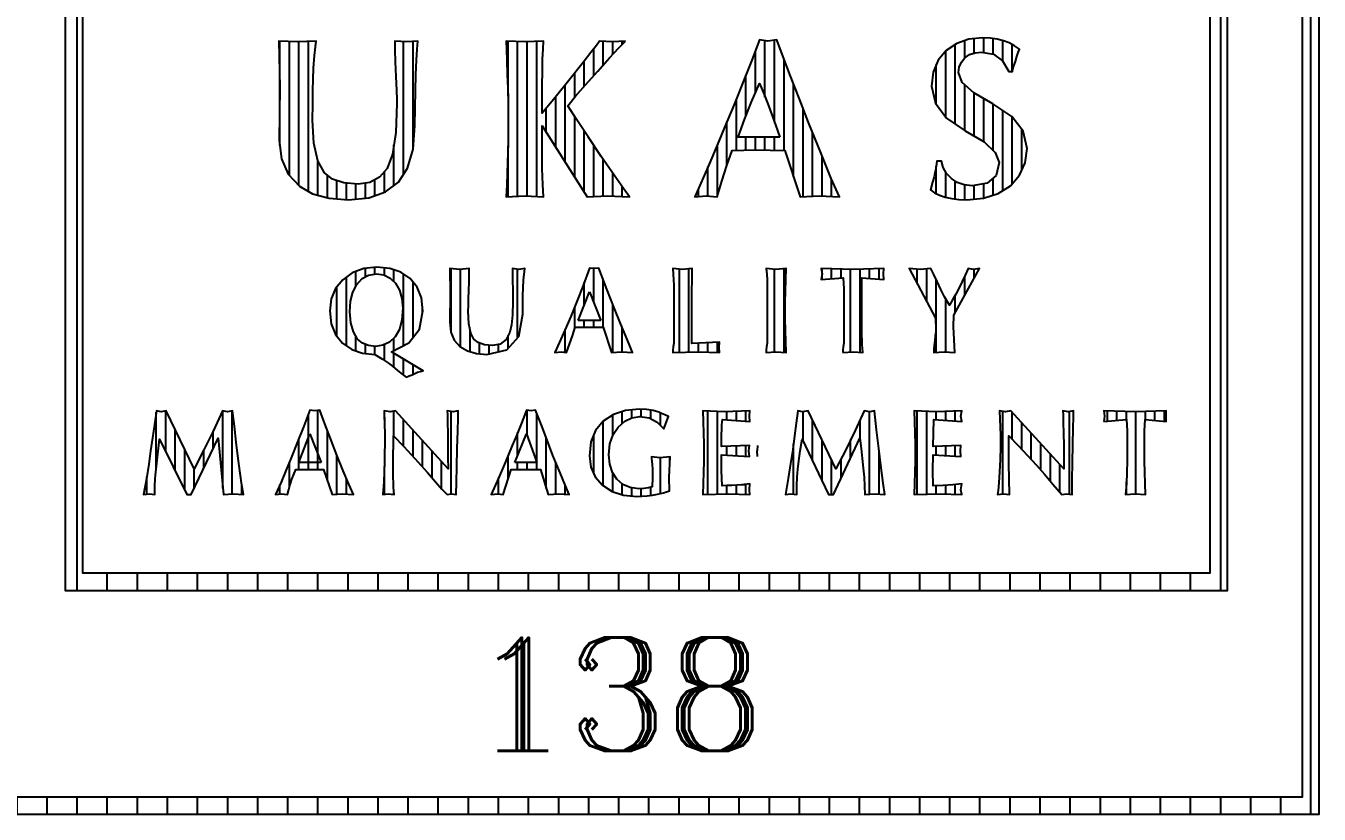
# Model space of a CAD drawing. Extents: x 271 to 16033, y -55852 to 2525.
# Drawn here: x 15933.132 to 15935.256, y -55792.312 to -55791.016 of the extents above; entities that cross this region are included whole.
import ezdxf

# ---------------------------------------------------------------- set-up
doc = ezdxf.new("R2010")
doc.units = 0
doc.header["$MEASUREMENT"] = 0
doc.layers.add('1501-KIR-BETON', color=30, linetype='Continuous')
doc.styles.add('DCADTXTSTYLE13', font='ROMANC')
pattern_1 = [(90, (-439.163473, -591.78704), (-0.04942873692, 3e-18), [])]

msp = doc.modelspace()

# ---------------------------------------------------------------- hatches: boundary and pattern name
at = {"layer": '1501-KIR-BETON', "linetype": 'Continuous', "ltscale": 0.125}
h = msp.add_hatch(dxfattribs=at)
h.set_pattern_fill('ANSI31', color=250, scale=0.39543, angle=45, style=0, pattern_type=2)
h.set_pattern_definition(pattern_1)
h.paths.add_polyline_path([(15930.40698, -55789.25488), (15930.40698, -55792.31202), (15935.2559, -55792.31202), (15935.2559, -55789.25488)], flags=0)
h.paths.add_polyline_path([(15930.43414, -55789.28247), (15935.22791, -55789.28247), (15935.22791, -55792.284), (15930.43414, -55792.284)], flags=0)
h = msp.add_hatch(dxfattribs=at)
h.set_pattern_fill('ANSI31', color=250, scale=0.39543, angle=45, style=0, pattern_type=2)
h.set_pattern_definition(pattern_1)
h.paths.add_polyline_path([(15935.10555, -55789.41511), (15933.19639, -55789.41511), (15933.19639, -55791.94459), (15935.10555, -55791.94459)], flags=0)
h.paths.add_polyline_path([(15935.07632, -55789.44313), (15935.07632, -55791.91575), (15933.22524, -55791.91575), (15933.22524, -55789.44313)], flags=0)

# ---------------------------------------------------------------- linework, layer by layer
at = {"layer": '1501-KIR-BETON', "color": 250, "linetype": 'Continuous', "ltscale": 0.125}
for p, q in [((15933.54878, -55791.2126, 1172.19571), (15933.54878, -55791.04198, 1172.19571)), ((15933.56441, -55791.2621, 1172.19571), (15933.56441, -55791.04239, 1172.19571)), ((15933.58003, -55791.27914, 1172.19571), (15933.58003, -55791.04269, 1172.19571)), ((15933.59566, -55791.2884, 1172.19571), (15933.59566, -55791.04227, 1172.19571)), ((15933.75191, -55791.26052, 1172.19571), (15933.75191, -55791.04253, 1172.19571)), ((15933.76753, -55791.21973, 1172.19571), (15933.76753, -55791.04229, 1172.19571)), ((15933.92378, -55791.13217, 1172.19571), (15933.92378, -55791.04201, 1172.19571)), ((15933.93941, -55791.29673, 1172.19571), (15933.93941, -55791.04242, 1172.19571)), ((15933.95503, -55791.29626, 1172.19571), (15933.95503, -55791.04265, 1172.19571)), ((15933.97066, -55791.2971, 1172.19571), (15933.97066, -55791.04224, 1172.19571)), ((15934.08003, -55791.0809, 1172.19571), (15934.08003, -55791.04217, 1172.19571)), ((15934.09566, -55791.0636, 1172.19571), (15934.09566, -55791.0427, 1172.19571)), ((15934.11128, -55791.0471, 1172.19571), (15934.11128, -55791.04212, 1172.19571)), ((15934.34566, -55791.13345, 1172.19571), (15934.34566, -55791.04105, 1172.19571)), ((15934.36128, -55791.17497, 1172.19571), (15934.36128, -55791.04007, 1172.19571)), ((15934.65816, -55791.17787, 1172.19571), (15934.65816, -55791.04715, 1172.19571)), ((15934.67378, -55791.06952, 1172.19571), (15934.67378, -55791.04088, 1172.19571)), ((15934.68941, -55791.06109, 1172.19571), (15934.68941, -55791.03758, 1172.19571)), ((15934.70503, -55791.06032, 1172.19571), (15934.70503, -55791.03626, 1172.19571)), ((15934.72066, -55791.06316, 1172.19571), (15934.72066, -55791.03744, 1172.19571)), ((15934.73628, -55791.0745, 1172.19571), (15934.73628, -55791.04077, 1172.19571)), ((15934.75191, -55791.09175, 1172.19571), (15934.75191, -55791.04726, 1172.19571)), ((15934.06441, -55791.09836, 1172.19571), (15934.06441, -55791.0541, 1172.19571)), ((15934.33003, -55791.12665, 1172.19571), (15934.33003, -55791.05738, 1172.19571)), ((15934.37691, -55791.22106, 1172.19571), (15934.37691, -55791.07064, 1172.19571)), ((15934.64253, -55791.16637, 1172.19571), (15934.64253, -55791.05798, 1172.19571)), ((15934.04878, -55791.11588, 1172.19571), (15934.04878, -55791.07444, 1172.19571)), ((15934.62691, -55791.14567, 1172.19571), (15934.62691, -55791.08028, 1172.19571)), ((15934.01753, -55791.24055, 1172.19571), (15934.01753, -55791.11408, 1172.19571)), ((15934.03316, -55791.13399, 1172.19571), (15934.03316, -55791.0944, 1172.19571)), ((15934.31441, -55791.16399, 1172.19571), (15934.31441, -55791.09748, 1172.19571)), ((15934.39253, -55791.2644, 1172.19571), (15934.39253, -55791.11133, 1172.19571)), ((15934.67378, -55791.18847, 1172.19571), (15934.67378, -55791.11302, 1172.19571)), ((15934.00191, -55791.2159, 1172.19571), (15934.00191, -55791.13341, 1172.19571)), ((15934.29878, -55791.22094, 1172.19571), (15934.29878, -55791.13641, 1172.19571)), ((15934.68941, -55791.19784, 1172.19571), (15934.68941, -55791.127, 1172.19571)), ((15934.70503, -55791.20715, 1172.19571), (15934.70503, -55791.13619, 1172.19571)), ((15933.98628, -55791.19124, 1172.19571), (15933.98628, -55791.15214, 1172.19571)), ((15934.40816, -55791.29748, 1172.19571), (15934.40816, -55791.15188, 1172.19571)), ((15934.72066, -55791.22169, 1172.19571), (15934.72066, -55791.14543, 1172.19571)), ((15934.73628, -55791.28718, 1172.19571), (15934.73628, -55791.15564, 1172.19571)), ((15934.03316, -55791.26521, 1172.19571), (15934.03316, -55791.16574, 1172.19571)), ((15934.28316, -55791.24545, 1172.19571), (15934.28316, -55791.17438, 1172.19571)), ((15934.75191, -55791.27553, 1172.19571), (15934.75191, -55791.16633, 1172.19571)), ((15934.04878, -55791.28987, 1172.19571), (15934.04878, -55791.18955, 1172.19571)), ((15934.31441, -55791.2206, 1172.19571), (15934.31441, -55791.19929, 1172.19571)), ((15934.33003, -55791.22027, 1172.19571), (15934.33003, -55791.19929, 1172.19571)), ((15934.34566, -55791.22053, 1172.19571), (15934.34566, -55791.19929, 1172.19571)), ((15934.36128, -55791.22079, 1172.19571), (15934.36128, -55791.19929, 1172.19571)), ((15934.42378, -55791.29666, 1172.19571), (15934.42378, -55791.19177, 1172.19571)), ((15934.76753, -55791.25398, 1172.19571), (15934.76753, -55791.18648, 1172.19571)), ((15933.73628, -55791.2789, 1172.19571), (15933.73628, -55791.21179, 1172.19571)), ((15933.92378, -55791.29756, 1172.19571), (15933.92378, -55791.2135, 1172.19571)), ((15934.06441, -55791.29719, 1172.19571), (15934.06441, -55791.21293, 1172.19571)), ((15934.26753, -55791.29553, 1172.19571), (15934.26753, -55791.21152, 1172.19571)), ((15933.61128, -55791.29474, 1172.19571), (15933.61128, -55791.23845, 1172.19571)), ((15934.08003, -55791.29641, 1172.19571), (15934.08003, -55791.23601, 1172.19571)), ((15934.43941, -55791.2963, 1172.19571), (15934.43941, -55791.23067, 1172.19571)), ((15933.62691, -55791.29904, 1172.19571), (15933.62691, -55791.26196, 1172.19571)), ((15933.72066, -55791.29006, 1172.19571), (15933.72066, -55791.25575, 1172.19571)), ((15934.09566, -55791.29648, 1172.19571), (15934.09566, -55791.25858, 1172.19571)), ((15934.25191, -55791.29633, 1172.19571), (15934.25191, -55791.24816, 1172.19571)), ((15934.62691, -55791.29204, 1172.19571), (15934.62691, -55791.24789, 1172.19571)), ((15934.64253, -55791.29835, 1172.19571), (15934.64253, -55791.25639, 1172.19571)), ((15933.64253, -55791.30076, 1172.19571), (15933.64253, -55791.27085, 1172.19571)), ((15933.65816, -55791.30197, 1172.19571), (15933.65816, -55791.27501, 1172.19571)), ((15933.67378, -55791.30106, 1172.19571), (15933.67378, -55791.27637, 1172.19571)), ((15933.68941, -55791.29958, 1172.19571), (15933.68941, -55791.27491, 1172.19571)), ((15933.70503, -55791.29552, 1172.19571), (15933.70503, -55791.26925, 1172.19571)), ((15934.11128, -55791.29719, 1172.19571), (15934.11128, -55791.28106, 1172.19571)), ((15934.23628, -55791.29722, 1172.19571), (15934.23628, -55791.28458, 1172.19571)), ((15934.45503, -55791.29708, 1172.19571), (15934.45503, -55791.26825, 1172.19571)), ((15934.65816, -55791.30113, 1172.19571), (15934.65816, -55791.27154, 1172.19571)), ((15934.67378, -55791.30212, 1172.19571), (15934.67378, -55791.27792, 1172.19571)), ((15934.68941, -55791.30111, 1172.19571), (15934.68941, -55791.27861, 1172.19571)), ((15934.70503, -55791.29965, 1172.19571), (15934.70503, -55791.2759, 1172.19571)), ((15934.72066, -55791.29466, 1172.19571), (15934.72066, -55791.2662, 1172.19571)), ((15933.65816, -55791.54215, 1172.19571), (15933.65816, -55791.42932, 1172.19571)), ((15933.67378, -55791.44441, 1172.19571), (15933.67378, -55791.42007, 1172.19571)), ((15933.6753, -55791.44147, 1172.19571), (15933.6838, -55791.43185, 1172.19571)), ((15933.6838, -55791.43185, 1172.19571), (15933.69449, -55791.42607, 1172.19571)), ((15933.68941, -55791.42882, 1172.19571), (15933.68941, -55791.41507, 1172.19571)), ((15933.69449, -55791.42607, 1172.19571), (15933.7074, -55791.42415, 1172.19571)), ((15933.70503, -55791.42451, 1172.19571), (15933.70503, -55791.4134, 1172.19571)), ((15933.7074, -55791.42415, 1172.19571), (15933.71937, -55791.42591, 1172.19571)), ((15933.71937, -55791.42591, 1172.19571), (15933.72978, -55791.43106, 1172.19571)), ((15933.72066, -55791.42655, 1172.19571), (15933.72066, -55791.41428, 1172.19571)), ((15933.72978, -55791.43106, 1172.19571), (15933.73869, -55791.43941, 1172.19571)), ((15933.73628, -55791.43715, 1172.19571), (15933.73628, -55791.41752, 1172.19571)), ((15933.75191, -55791.54198, 1172.19571), (15933.75191, -55791.42434, 1172.19571)), ((15933.83003, -55791.52059, 1172.19571), (15933.83003, -55791.41573, 1172.19571)), ((15933.84566, -55791.54377, 1172.19571), (15933.84566, -55791.41704, 1172.19571)), ((15933.93941, -55791.52883, 1172.19571), (15933.93941, -55791.41688, 1172.19571)), ((15934.06441, -55791.4712, 1172.19571), (15934.06441, -55791.41539, 1172.19571)), ((15934.08003, -55791.51188, 1172.19571), (15934.08003, -55791.43393, 1172.19571)), ((15934.20503, -55791.55288, 1172.19571), (15934.20503, -55791.41663, 1172.19571)), ((15934.22066, -55791.55259, 1172.19571), (15934.22066, -55791.41607, 1172.19571)), ((15934.36128, -55791.5524, 1172.19571), (15934.36128, -55791.41691, 1172.19571)), ((15934.37691, -55791.55292, 1172.19571), (15934.37691, -55791.41586, 1172.19571)), ((15934.43941, -55791.42331, 1172.19571), (15934.43941, -55791.41556, 1172.19571)), ((15934.43941, -55791.43312, 1172.19571), (15934.43941, -55791.42504, 1172.19571)), ((15934.45503, -55791.43206, 1172.19571), (15934.45503, -55791.41605, 1172.19571)), ((15934.47066, -55791.431, 1172.19571), (15934.47066, -55791.41653, 1172.19571)), ((15934.48628, -55791.55247, 1172.19571), (15934.48628, -55791.41702, 1172.19571)), ((15934.50191, -55791.55287, 1172.19571), (15934.50191, -55791.41677, 1172.19571)), ((15934.51753, -55791.43164, 1172.19571), (15934.51753, -55791.41627, 1172.19571)), ((15934.53316, -55791.4327, 1172.19571), (15934.53316, -55791.41576, 1172.19571)), ((15934.59566, -55791.44011, 1172.19571), (15934.59566, -55791.41671, 1172.19571)), ((15934.61128, -55791.46973, 1172.19571), (15934.61128, -55791.41614, 1172.19571)), ((15934.62691, -55791.55291, 1172.19571), (15934.62691, -55791.43374, 1172.19571)), ((15934.67378, -55791.45942, 1172.19571), (15934.67378, -55791.4278, 1172.19571)), ((15934.68941, -55791.43109, 1172.19571), (15934.68941, -55791.41693, 1172.19571)), ((15933.64253, -55791.52663, 1172.19571), (15933.64253, -55791.44555, 1172.19571)), ((15933.66498, -55791.46904, 1172.19571), (15933.6688, -55791.45411, 1172.19571)), ((15933.6688, -55791.45411, 1172.19571), (15933.6753, -55791.44147, 1172.19571)), ((15933.73869, -55791.43941, 1172.19571), (15933.74527, -55791.45082, 1172.19571)), ((15933.74527, -55791.45082, 1172.19571), (15933.74929, -55791.46452, 1172.19571)), ((15933.76753, -55791.52851, 1172.19571), (15933.76753, -55791.43756, 1172.19571)), ((15934.03893, -55791.50079, 1172.19571), (15934.05745, -55791.45343, 1172.19571)), ((15934.04878, -55791.47559, 1172.19571), (15934.04878, -55791.43811, 1172.19571)), ((15934.05745, -55791.45343, 1172.19571), (15934.07598, -55791.50079, 1172.19571)), ((15933.66374, -55791.48635, 1172.19571), (15933.66498, -55791.46904, 1172.19571)), ((15933.74929, -55791.46452, 1172.19571), (15933.75064, -55791.48059, 1172.19571)), ((15934.09566, -55791.553, 1172.19571), (15934.09566, -55791.4742, 1172.19571)), ((15934.64253, -55791.5524, 1172.19571), (15934.64253, -55791.46497, 1172.19571)), ((15934.65816, -55791.48775, 1172.19571), (15934.65816, -55791.45935, 1172.19571)), ((15933.66522, -55791.50449, 1172.19571), (15933.66374, -55791.48635, 1172.19571)), ((15933.75064, -55791.48059, 1172.19571), (15933.74927, -55791.49982, 1172.19571)), ((15933.78316, -55791.48713, 1172.19571), (15933.78316, -55791.48056, 1172.19571)), ((15934.03316, -55791.51434, 1172.19571), (15934.03316, -55791.47806, 1172.19571)), ((15933.66954, -55791.51942, 1172.19571), (15933.66522, -55791.50449, 1172.19571)), ((15933.74516, -55791.51547, 1172.19571), (15933.73831, -55791.52757, 1172.19571)), ((15933.74927, -55791.49982, 1172.19571), (15933.74516, -55791.51547, 1172.19571)), ((15933.86128, -55791.55174, 1172.19571), (15933.86128, -55791.51656, 1172.19571)), ((15934.01753, -55791.55291, 1172.19571), (15934.01753, -55791.51548, 1172.19571)), ((15934.07598, -55791.50079, 1172.19571), (15934.03893, -55791.50079, 1172.19571)), ((15934.04878, -55791.51188, 1172.19571), (15934.04878, -55791.50079, 1172.19571)), ((15934.06441, -55791.51188, 1172.19571), (15934.06441, -55791.50079, 1172.19571)), ((15934.11128, -55791.55232, 1172.19571), (15934.11128, -55791.51322, 1172.19571)), ((15933.6765, -55791.53127, 1172.19571), (15933.66954, -55791.51942, 1172.19571)), ((15933.67378, -55791.55049, 1172.19571), (15933.67378, -55791.52664, 1172.19571)), ((15933.68445, -55791.53803, 1172.19571), (15933.6765, -55791.53127, 1172.19571)), ((15933.69424, -55791.54194, 1172.19571), (15933.68445, -55791.53803, 1172.19571)), ((15933.68941, -55791.55478, 1172.19571), (15933.68941, -55791.54001, 1172.19571)), ((15933.72913, -55791.53638, 1172.19571), (15933.71822, -55791.54154, 1172.19571)), ((15933.73831, -55791.52757, 1172.19571), (15933.72913, -55791.53638, 1172.19571)), ((15933.73628, -55791.55011, 1172.19571), (15933.73628, -55791.52951, 1172.19571)), ((15933.87691, -55791.55533, 1172.19571), (15933.87691, -55791.53796, 1172.19571)), ((15933.90816, -55791.55198, 1172.19571), (15933.90816, -55791.53999, 1172.19571)), ((15933.92378, -55791.54634, 1172.19571), (15933.92378, -55791.52566, 1172.19571)), ((15934.23628, -55791.55229, 1172.19571), (15934.23628, -55791.53807, 1172.19571)), ((15934.25191, -55791.55264, 1172.19571), (15934.25191, -55791.53724, 1172.19571)), ((15934.26753, -55791.55301, 1172.19571), (15934.26753, -55791.5364, 1172.19571)), ((15933.70577, -55791.54321, 1172.19571), (15933.69424, -55791.54194, 1172.19571)), ((15933.70503, -55791.55642, 1172.19571), (15933.70503, -55791.54313, 1172.19571)), ((15933.71822, -55791.54154, 1172.19571), (15933.70577, -55791.54321, 1172.19571)), ((15933.72066, -55791.56665, 1172.19571), (15933.72066, -55791.54038, 1172.19571)), ((15933.73628, -55791.57782, 1172.19571), (15933.73628, -55791.55477, 1172.19571)), ((15933.89253, -55791.55551, 1172.19571), (15933.89253, -55791.54147, 1172.19571)), ((15934.00191, -55791.55296, 1172.19571), (15934.00191, -55791.54953, 1172.19571)), ((15934.12691, -55791.55303, 1172.19571), (15934.12691, -55791.54993, 1172.19571)), ((15933.75191, -55791.59042, 1172.19571), (15933.75191, -55791.56412, 1172.19571)), ((15933.76753, -55791.58901, 1172.19571), (15933.76753, -55791.57347, 1172.19571)), ((15933.78316, -55791.58378, 1172.19571), (15933.78316, -55791.58281, 1172.19571)), ((15933.34566, -55791.74316, 1172.19571), (15933.34566, -55791.65134, 1172.19571)), ((15933.36128, -55791.7159, 1172.19571), (15933.36128, -55791.64921, 1172.19571)), ((15933.45503, -55791.77653, 1172.19571), (15933.45503, -55791.64919, 1172.19571)), ((15933.47066, -55791.78589, 1172.19571), (15933.47066, -55791.64916, 1172.19571)), ((15933.59566, -55791.69368, 1172.19571), (15933.59566, -55791.65506, 1172.19571)), ((15933.61128, -55791.72012, 1172.19571), (15933.61128, -55791.64855, 1172.19571)), ((15933.72066, -55791.66333, 1172.19571), (15933.72066, -55791.6491, 1172.19571)), ((15933.73628, -55791.69092, 1172.19571), (15933.73628, -55791.64955, 1172.19571)), ((15933.75191, -55791.70732, 1172.19571), (15933.75191, -55791.6635, 1172.19571)), ((15933.83003, -55791.7859, 1172.19571), (15933.83003, -55791.65016, 1172.19571)), ((15933.95503, -55791.6895, 1172.19571), (15933.95503, -55791.64834, 1172.19571)), ((15933.97066, -55791.7333, 1172.19571), (15933.97066, -55791.65362, 1172.19571)), ((15934.08003, -55791.77225, 1172.19571), (15934.08003, -55791.6663, 1172.19571)), ((15934.09566, -55791.68964, 1172.19571), (15934.09566, -55791.65605, 1172.19571)), ((15934.11128, -55791.66988, 1172.19571), (15934.11128, -55791.65051, 1172.19571)), ((15934.12691, -55791.66054, 1172.19571), (15934.12691, -55791.64779, 1172.19571)), ((15934.14253, -55791.65889, 1172.19571), (15934.14253, -55791.64676, 1172.19571)), ((15934.15816, -55791.66223, 1172.19571), (15934.15816, -55791.64825, 1172.19571)), ((15934.17378, -55791.67284, 1172.19571), (15934.17378, -55791.65264, 1172.19571)), ((15934.25191, -55791.78648, 1172.19571), (15934.25191, -55791.64944, 1172.19571)), ((15934.26753, -55791.78618, 1172.19571), (15934.26753, -55791.65016, 1172.19571)), ((15934.28316, -55791.664, 1172.19571), (15934.28316, -55791.65053, 1172.19571)), ((15934.29878, -55791.66515, 1172.19571), (15934.29878, -55791.64992, 1172.19571)), ((15934.31441, -55791.66629, 1172.19571), (15934.31441, -55791.64931, 1172.19571)), ((15934.40816, -55791.69906, 1172.19571), (15934.40816, -55791.65054, 1172.19571)), ((15934.42378, -55791.73164, 1172.19571), (15934.42378, -55791.66451, 1172.19571)), ((15934.50191, -55791.6961, 1172.19571), (15934.50191, -55791.66376, 1172.19571)), ((15934.51753, -55791.78625, 1172.19571), (15934.51753, -55791.65067, 1172.19571)), ((15934.59566, -55791.78655, 1172.19571), (15934.59566, -55791.64928, 1172.19571)), ((15934.61128, -55791.78625, 1172.19571), (15934.61128, -55791.64998, 1172.19571)), ((15934.62691, -55791.66375, 1172.19571), (15934.62691, -55791.65069, 1172.19571)), ((15934.64253, -55791.66487, 1172.19571), (15934.64253, -55791.65009, 1172.19571)), ((15934.65816, -55791.66599, 1172.19571), (15934.65816, -55791.64948, 1172.19571)), ((15934.73628, -55791.78593, 1172.19571), (15934.73628, -55791.64997, 1172.19571)), ((15934.75191, -55791.69616, 1172.19571), (15934.75191, -55791.6517, 1172.19571)), ((15934.84566, -55791.78623, 1172.19571), (15934.84566, -55791.65029, 1172.19571)), ((15934.90816, -55791.66626, 1172.19571), (15934.90816, -55791.64924, 1172.19571)), ((15934.92378, -55791.66487, 1172.19571), (15934.92378, -55791.64973, 1172.19571)), ((15934.93941, -55791.66347, 1172.19571), (15934.93941, -55791.65023, 1172.19571)), ((15934.95503, -55791.78587, 1172.19571), (15934.95503, -55791.65066, 1172.19571)), ((15934.97066, -55791.66352, 1172.19571), (15934.97066, -55791.65015, 1172.19571)), ((15934.98628, -55791.66501, 1172.19571), (15934.98628, -55791.64965, 1172.19571)), ((15935.00191, -55791.66651, 1172.19571), (15935.00191, -55791.64914, 1172.19571)), ((15933.37691, -55791.74788, 1172.19571), (15933.37691, -55791.68008, 1172.19571)), ((15933.43941, -55791.71049, 1172.19571), (15933.43941, -55791.68186, 1172.19571)), ((15933.57976, -55791.73433, 1172.19571), (15933.59829, -55791.68697, 1172.19571)), ((15933.59829, -55791.68697, 1172.19571), (15933.61685, -55791.73433, 1172.19571)), ((15933.62691, -55791.76366, 1172.19571), (15933.62691, -55791.68203, 1172.19571)), ((15933.76753, -55791.72425, 1172.19571), (15933.76753, -55791.68084, 1172.19571)), ((15933.93475, -55791.73433, 1172.19571), (15933.95413, -55791.68697, 1172.19571)), ((15933.93941, -55791.72295, 1172.19571), (15933.93941, -55791.68498, 1172.19571)), ((15933.95413, -55791.68697, 1172.19571), (15933.97103, -55791.73433, 1172.19571)), ((15934.06441, -55791.75257, 1172.19571), (15934.06441, -55791.68867, 1172.19571)), ((15934.76753, -55791.71262, 1172.19571), (15934.76753, -55791.66888, 1172.19571)), ((15934.78316, -55791.7294, 1172.19571), (15934.78316, -55791.68606, 1172.19571)), ((15933.58003, -55791.73363, 1172.19571), (15933.58003, -55791.69506, 1172.19571)), ((15933.59566, -55791.73433, 1172.19571), (15933.59566, -55791.69368, 1172.19571)), ((15933.78316, -55791.74148, 1172.19571), (15933.78316, -55791.69818, 1172.19571)), ((15933.98628, -55791.7761, 1172.19571), (15933.98628, -55791.69353, 1172.19571)), ((15934.28316, -55791.72203, 1172.19571), (15934.28316, -55791.70763, 1172.19571)), ((15934.29878, -55791.72287, 1172.19571), (15934.29878, -55791.70708, 1172.19571)), ((15934.31441, -55791.72371, 1172.19571), (15934.31441, -55791.70652, 1172.19571)), ((15934.33345, -55791.70631, 1172.19571), (15934.33259, -55791.71495, 1172.19571)), ((15934.39253, -55791.7862, 1172.19571), (15934.39253, -55791.70326, 1172.19571)), ((15934.43941, -55791.76421, 1172.19571), (15934.43941, -55791.69716, 1172.19571)), ((15934.48628, -55791.72661, 1172.19571), (15934.48628, -55791.69694, 1172.19571)), ((15934.62691, -55791.72183, 1172.19571), (15934.62691, -55791.70777, 1172.19571)), ((15934.64253, -55791.72267, 1172.19571), (15934.64253, -55791.70721, 1172.19571)), ((15934.65816, -55791.72352, 1172.19571), (15934.65816, -55791.70664, 1172.19571)), ((15934.79878, -55791.7467, 1172.19571), (15934.79878, -55791.70324, 1172.19571)), ((15933.39253, -55791.77985, 1172.19571), (15933.39253, -55791.71272, 1172.19571)), ((15933.42378, -55791.74304, 1172.19571), (15933.42378, -55791.71408, 1172.19571)), ((15933.61128, -55791.73433, 1172.19571), (15933.61128, -55791.72012, 1172.19571)), ((15933.64253, -55791.78627, 1172.19571), (15933.64253, -55791.72234, 1172.19571)), ((15933.79878, -55791.75915, 1172.19571), (15933.79878, -55791.71552, 1172.19571)), ((15933.92378, -55791.76125, 1172.19571), (15933.92378, -55791.72267, 1172.19571)), ((15934.17378, -55791.78512, 1172.19571), (15934.17378, -55791.72643, 1172.19571)), ((15934.18941, -55791.73438, 1172.19571), (15934.18941, -55791.72488, 1172.19571)), ((15934.33345, -55791.72402, 1172.19571), (15934.33259, -55791.71495, 1172.19571)), ((15934.45503, -55791.78664, 1172.19571), (15934.45503, -55791.7298, 1172.19571)), ((15934.47066, -55791.75977, 1172.19571), (15934.47066, -55791.72811, 1172.19571)), ((15934.53316, -55791.78617, 1172.19571), (15934.53316, -55791.71613, 1172.19571)), ((15934.81441, -55791.76464, 1172.19571), (15934.81441, -55791.72042, 1172.19571)), ((15933.40816, -55791.77559, 1172.19571), (15933.40816, -55791.74391, 1172.19571)), ((15933.56441, -55791.77526, 1172.19571), (15933.56441, -55791.73391, 1172.19571)), ((15933.61685, -55791.73433, 1172.19571), (15933.57976, -55791.73433, 1172.19571)), ((15933.58003, -55791.73433, 1172.19571), (15933.58003, -55791.73363, 1172.19571)), ((15933.58003, -55791.74546, 1172.19571), (15933.58003, -55791.73433, 1172.19571)), ((15933.59566, -55791.74546, 1172.19571), (15933.59566, -55791.73433, 1172.19571)), ((15933.61128, -55791.74546, 1172.19571), (15933.61128, -55791.73433, 1172.19571)), ((15933.72066, -55791.7864, 1172.19571), (15933.72066, -55791.74055, 1172.19571)), ((15933.81441, -55791.77689, 1172.19571), (15933.81441, -55791.73287, 1172.19571)), ((15933.97103, -55791.73433, 1172.19571), (15933.93475, -55791.73433, 1172.19571)), ((15933.93941, -55791.74546, 1172.19571), (15933.93941, -55791.73433, 1172.19571)), ((15933.95503, -55791.74546, 1172.19571), (15933.95503, -55791.73433, 1172.19571)), ((15933.97066, -55791.74546, 1172.19571), (15933.97066, -55791.73433, 1172.19571)), ((15934.00191, -55791.78607, 1172.19571), (15934.00191, -55791.73355, 1172.19571)), ((15934.09566, -55791.782, 1172.19571), (15934.09566, -55791.75144, 1172.19571)), ((15934.83003, -55791.78298, 1172.19571), (15934.83003, -55791.7376, 1172.19571)), ((15933.33003, -55791.78621, 1172.19571), (15933.33003, -55791.75767, 1172.19571)), ((15933.48628, -55791.78651, 1172.19571), (15933.48628, -55791.77125, 1172.19571)), ((15933.54878, -55791.78605, 1172.19571), (15933.54878, -55791.77101, 1172.19571)), ((15933.65816, -55791.78613, 1172.19571), (15933.65816, -55791.7603, 1172.19571)), ((15933.90816, -55791.78596, 1172.19571), (15933.90816, -55791.75921, 1172.19571)), ((15934.01753, -55791.78632, 1172.19571), (15934.01753, -55791.77164, 1172.19571)), ((15934.11128, -55791.78715, 1172.19571), (15934.11128, -55791.76959, 1172.19571)), ((15934.28316, -55791.78587, 1172.19571), (15934.28316, -55791.77208, 1172.19571)), ((15934.29878, -55791.78613, 1172.19571), (15934.29878, -55791.7714, 1172.19571)), ((15934.31441, -55791.78649, 1172.19571), (15934.31441, -55791.76984, 1172.19571)), ((15934.62691, -55791.78595, 1172.19571), (15934.62691, -55791.77209, 1172.19571)), ((15934.64253, -55791.78603, 1172.19571), (15934.64253, -55791.77152, 1172.19571)), ((15934.65816, -55791.78639, 1172.19571), (15934.65816, -55791.77021, 1172.19571)), ((15934.93941, -55791.78657, 1172.19571), (15934.93941, -55791.76578, 1172.19571)), ((15933.73628, -55791.78663, 1172.19571), (15933.73628, -55791.78444, 1172.19571)), ((15934.12691, -55791.78917, 1172.19571), (15934.12691, -55791.77574, 1172.19571)), ((15934.14253, -55791.78971, 1172.19571), (15934.14253, -55791.77696, 1172.19571)), ((15934.15816, -55791.7882, 1172.19571), (15934.15816, -55791.77448, 1172.19571)), ((15934.97066, -55791.78663, 1172.19571), (15934.97066, -55791.77946, 1172.19571))]:
    msp.add_line(p, q, dxfattribs=at)
at = {"layer": '1501-KIR-BETON', "color": 250, "linetype": 'Continuous', "ltscale": 0.125, "elevation": 1172.19571}
for points in [[(15930.40698, -55789.25488), (15930.40698, -55792.31202), (15935.2559, -55792.31202), (15935.2559, -55789.25488)], [(15930.43415, -55789.28247), (15935.22791, -55789.28247), (15935.22791, -55792.284), (15930.43415, -55792.284)], [(15935.10555, -55789.4151), (15933.19639, -55789.4151), (15933.19639, -55791.94459), (15935.10555, -55791.94459)], [(15935.07632, -55789.44313), (15935.07632, -55791.91575), (15933.22524, -55791.91575), (15933.22524, -55789.44313)], [(15933.55155, -55791.23509), (15933.56257, -55791.2601), (15933.58082, -55791.28), (15933.60266, -55791.29236), (15933.62954, -55791.29976), (15933.66154, -55791.30223), (15933.69489, -55791.29906), (15933.72228, -55791.28949), (15933.74351, -55791.27343), (15933.75863, -55791.25019), (15933.76769, -55791.21919), (15933.77072, -55791.18033), (15933.77096, -55791.15122), (15933.77156, -55791.1232), (15933.77235, -55791.09631), (15933.77349, -55791.07287), (15933.77452, -55791.05465), (15933.77566, -55791.04193), (15933.75714, -55791.04274), (15933.73775, -55791.04193), (15933.73791, -55791.05606), (15933.73844, -55791.07542), (15933.73942, -55791.1), (15933.74038, -55791.12295), (15933.7409, -55791.13758), (15933.74106, -55791.14405), (15933.73927, -55791.19196), (15933.7339, -55791.22759), (15933.72499, -55791.25074), (15933.71252, -55791.26516), (15933.69667, -55791.27381), (15933.67761, -55791.2767), (15933.65388, -55791.27463), (15933.63534, -55791.26846), (15933.622, -55791.25817), (15933.61131, -55791.23857), (15933.60484, -55791.20955), (15933.60266, -55791.17126), (15933.60278, -55791.14515), (15933.60309, -55791.12281), (15933.60347, -55791.10413), (15933.60431, -55791.08589), (15933.60595, -55791.0651), (15933.60841, -55791.04193), (15933.57795, -55791.04274), (15933.54704, -55791.04193), (15933.54871, -55791.11728), (15933.54785, -55791.20505)], [(15934.11638, -55791.04193), (15934.09455, -55791.04274), (15934.07396, -55791.04193), (15934.06875, -55791.04852), (15934.05979, -55791.06005), (15934.04718, -55791.07653), (15934.02372, -55791.10643), (15934.00117, -55791.13433), (15933.97962, -55791.16013), (15933.97964, -55791.13709), (15933.97974, -55791.11424), (15933.98005, -55791.09175), (15933.98048, -55791.07115), (15933.98111, -55791.05457), (15933.98211, -55791.04193), (15933.95164, -55791.04274), (15933.92074, -55791.04193), (15933.92097, -55791.05511), (15933.92158, -55791.07323), (15933.92237, -55791.09631), (15933.92336, -55791.11895), (15933.92388, -55791.13513), (15933.92404, -55791.14491), (15933.92404, -55791.19473), (15933.9239, -55791.20919), (15933.92348, -55791.22464), (15933.92279, -55791.24128), (15933.92208, -55791.25903), (15933.92145, -55791.27778), (15933.92074, -55791.29772), (15933.95164, -55791.29608), (15933.98211, -55791.29772), (15933.98072, -55791.27713), (15933.97989, -55791.25076), (15933.97962, -55791.21863), (15933.97962, -55791.18072), (15934.05376, -55791.29772), (15934.08673, -55791.29608), (15934.12296, -55791.29772), (15934.1132, -55791.28382), (15934.09787, -55791.26177), (15934.07684, -55791.23139), (15934.05502, -55791.199), (15934.0366, -55791.1711), (15934.02165, -55791.14779), (15934.03456, -55791.13231), (15934.05104, -55791.11327), (15934.07108, -55791.09093), (15934.09042, -55791.06926), (15934.10556, -55791.05289)], [(15934.41723, -55791.17539), (15934.4017, -55791.13515), (15934.38782, -55791.09908), (15934.37558, -55791.06718), (15934.36493, -55791.03944), (15934.35048, -55791.04193), (15934.3369, -55791.03944), (15934.32401, -55791.07311), (15934.31003, -55791.10859), (15934.29496, -55791.14585), (15934.27883, -55791.18484), (15934.2699, -55791.20596), (15934.25385, -55791.24364), (15934.23065, -55791.29772), (15934.24917, -55791.29608), (15934.26689, -55791.29772), (15934.27458, -55791.27163), (15934.28293, -55791.24607), (15934.29203, -55791.22108), (15934.33033, -55791.22026), (15934.37808, -55791.22108), (15934.40365, -55791.29772), (15934.43495, -55791.29608), (15934.4679, -55791.29772), (15934.45457, -55791.26719), (15934.43768, -55791.22651)], [(15934.69078, -55791.06063), (15934.7013, -55791.05964), (15934.72091, -55791.06321), (15934.73594, -55791.0739), (15934.74621, -55791.09175), (15934.75198, -55791.09175), (15934.75281, -55791.08792), (15934.75445, -55791.08226), (15934.75692, -55791.07485), (15934.75938, -55791.06689), (15934.76174, -55791.0602), (15934.76392, -55791.0547), (15934.75571, -55791.04925), (15934.74687, -55791.04463), (15934.73757, -55791.04111), (15934.72713, -55791.03837), (15934.7156, -55791.03671), (15934.70297, -55791.03617), (15934.68061, -55791.03849), (15934.66064, -55791.04548), (15934.64323, -55791.05715), (15934.62989, -55791.07297), (15934.62196, -55791.09243), (15934.61933, -55791.11564), (15934.62551, -55791.14382), (15934.64394, -55791.16822), (15934.67452, -55791.18897), (15934.70543, -55791.20738), (15934.72396, -55791.22479), (15934.73014, -55791.24128), (15934.72522, -55791.26228), (15934.7105, -55791.27495), (15934.68608, -55791.27919), (15934.67291, -55791.27783), (15934.66148, -55791.27381), (15934.65187, -55791.26724), (15934.64404, -55791.25903), (15934.63859, -55791.24948), (15934.6354, -55791.23883), (15934.62801, -55791.23883), (15934.62705, -55791.24705), (15934.62592, -55791.25365), (15934.62471, -55791.2586), (15934.62334, -55791.26436), (15934.62098, -55791.27353), (15934.6177, -55791.28619), (15934.62426, -55791.29075), (15934.63229, -55791.29467), (15934.64159, -55791.29814), (15934.65242, -55791.30049), (15934.66425, -55791.30181), (15934.67701, -55791.30223), (15934.70475, -55791.29973), (15934.72864, -55791.29211), (15934.74867, -55791.27919), (15934.76389, -55791.26199), (15934.77316, -55791.2416), (15934.7763, -55791.21781), (15934.77, -55791.18966), (15934.75116, -55791.16536), (15934.71987, -55791.14491), (15934.68858, -55791.12652), (15934.66974, -55791.10933), (15934.66343, -55791.09342), (15934.66465, -55791.0842), (15934.66825, -55791.07615), (15934.67414, -55791.0691), (15934.68164, -55791.06372)], [(15934.36987, -55791.19929), (15934.30149, -55791.19929), (15934.31176, -55791.17056), (15934.32359, -55791.14121), (15934.3369, -55791.11113), (15934.34308, -55791.12677), (15934.35009, -55791.1449), (15934.35792, -55791.16551), (15934.36275, -55791.1791), (15934.36667, -55791.19033)], [(15933.68476, -55791.55431), (15933.70495, -55791.55637), (15933.71745, -55791.5645), (15933.72702, -55791.57091), (15933.73375, -55791.57575), (15933.74229, -55791.58272), (15933.74981, -55791.5888), (15933.75641, -55791.59388), (15933.76123, -55791.59183), (15933.76588, -55791.58976), (15933.77042, -55791.58769), (15933.77497, -55791.58581), (15933.77961, -55791.58437), (15933.78442, -55791.58357), (15933.73212, -55791.55228), (15933.76085, -55791.53733), (15933.77795, -55791.51477), (15933.78361, -55791.48471), (15933.78128, -55791.46342), (15933.77427, -55791.44571), (15933.7626, -55791.43159), (15933.74741, -55791.42129), (15933.72919, -55791.41512), (15933.70822, -55791.41306), (15933.68657, -55791.41538), (15933.66784, -55791.42226), (15933.65221, -55791.43365), (15933.64025, -55791.44835), (15933.63315, -55791.46534), (15933.63081, -55791.48471), (15933.63313, -55791.506), (15933.64012, -55791.52371), (15933.65179, -55791.53784), (15933.66703, -55791.54814)], [(15933.93106, -55791.49147), (15933.9294, -55791.50803), (15933.92667, -55791.52013), (15933.92037, -55791.53221), (15933.9107, -55791.53951), (15933.89783, -55791.54196), (15933.8848, -55791.54075), (15933.8746, -55791.53715), (15933.86736, -55791.53127), (15933.86226, -55791.52151), (15933.85926, -55791.50626), (15933.85828, -55791.48553), (15933.8584, -55791.47677), (15933.8587, -55791.46534), (15933.8591, -55791.45136), (15933.85951, -55791.4372), (15933.85981, -55791.42525), (15933.85992, -55791.41551), (15933.8447, -55791.41714), (15933.82781, -55791.41551), (15933.82863, -55791.45712), (15933.82781, -55791.50324), (15933.82971, -55791.51983), (15933.83538, -55791.53321), (15933.8447, -55791.54321), (15933.85703, -55791.55046), (15933.87175, -55791.55487), (15933.88876, -55791.55637), (15933.92141, -55791.54899), (15933.94108, -55791.52697), (15933.94765, -55791.49048), (15933.94805, -55791.45943), (15933.94918, -55791.43449), (15933.95095, -55791.41551), (15933.94107, -55791.41714), (15933.93076, -55791.41551), (15933.93162, -55791.47031)], [(15934.02931, -55791.52577), (15934.03399, -55791.51188), (15934.05414, -55791.51188), (15934.0801, -55791.51188), (15934.09369, -55791.55309), (15934.11058, -55791.55228), (15934.12829, -55791.55309), (15934.12361, -55791.54237), (15934.11693, -55791.52661), (15934.10813, -55791.50573), (15934.09783, -55791.47974), (15934.08598, -55791.44945), (15934.07267, -55791.41469), (15934.0657, -55791.41551), (15934.05745, -55791.41469), (15934.04688, -55791.44326), (15934.03658, -55791.46973), (15934.02655, -55791.49417), (15934.01706, -55791.5166), (15934.00831, -55791.53618), (15934.0002, -55791.55309), (15934.0109, -55791.55228), (15934.01954, -55791.55309), (15934.02448, -55791.53949)], [(15934.19567, -55791.5267), (15934.19567, -55791.53237), (15934.19567, -55791.53784), (15934.19469, -55791.54418), (15934.19419, -55791.54923), (15934.19404, -55791.55309), (15934.23646, -55791.55228), (15934.27106, -55791.55309), (15934.27024, -55791.54485), (15934.27106, -55791.53621), (15934.22533, -55791.53866), (15934.22533, -55791.4983), (15934.22533, -55791.47113), (15934.22615, -55791.41551), (15934.21008, -55791.41714), (15934.19404, -55791.41551), (15934.19482, -55791.42458), (15934.19544, -55791.43365), (15934.19567, -55791.44272), (15934.19567, -55791.4519), (15934.19567, -55791.46137), (15934.19567, -55791.47113), (15934.19567, -55791.4983), (15934.19567, -55791.52095)], [(15934.34768, -55791.54923), (15934.34752, -55791.55309), (15934.3636, -55791.55228), (15934.38049, -55791.55309), (15934.37881, -55791.4983), (15934.37881, -55791.47113), (15934.38049, -55791.41551), (15934.3636, -55791.41714), (15934.34752, -55791.41551), (15934.3485, -55791.42458), (15934.34902, -55791.43365), (15934.34915, -55791.44272), (15934.34915, -55791.4519), (15934.34915, -55791.46137), (15934.34915, -55791.47113), (15934.34915, -55791.4983), (15934.34915, -55791.52095), (15934.34915, -55791.5267), (15934.34915, -55791.53237), (15934.34915, -55791.53784), (15934.34819, -55791.54418)], [(15934.47335, -55791.55309), (15934.49025, -55791.55228), (15934.50628, -55791.55309), (15934.50589, -55791.54695), (15934.50547, -55791.54015), (15934.50508, -55791.5329), (15934.50478, -55791.52578), (15934.50466, -55791.51929), (15934.50465, -55791.51355), (15934.50465, -55791.4983), (15934.50465, -55791.44848), (15934.50465, -55791.43077), (15934.54088, -55791.43322), (15934.54006, -55791.42415), (15934.54088, -55791.41551), (15934.49025, -55791.41714), (15934.4379, -55791.41551), (15934.43957, -55791.42415), (15934.4379, -55791.43322), (15934.47417, -55791.43077), (15934.47499, -55791.44848), (15934.47499, -55791.4983), (15934.47499, -55791.52095), (15934.47499, -55791.5267), (15934.47499, -55791.53237), (15934.47499, -55791.53784), (15934.47401, -55791.54418), (15934.4735, -55791.54923)], [(15934.65596, -55791.49172), (15934.698, -55791.41551), (15934.68811, -55791.41714), (15934.67947, -55791.41551), (15934.67453, -55791.4262), (15934.66959, -55791.43681), (15934.66464, -55791.44724), (15934.65928, -55791.45736), (15934.65392, -55791.46692), (15934.64857, -55791.47565), (15934.64539, -55791.4703), (15934.64076, -55791.46165), (15934.63456, -55791.44969), (15934.62837, -55791.43681), (15934.62292, -55791.42538), (15934.6181, -55791.41551), (15934.60039, -55791.41714), (15934.58268, -55791.41551), (15934.6255, -55791.49667), (15934.62631, -55791.51519), (15934.62607, -55791.51971), (15934.62547, -55791.52589), (15934.62468, -55791.53372), (15934.6237, -55791.54159), (15934.62319, -55791.54797), (15934.62305, -55791.55309), (15934.63993, -55791.55228), (15934.65765, -55791.55309), (15934.65515, -55791.51106)], [(15933.32953, -55791.76082), (15933.32497, -55791.78664), (15933.33447, -55791.78582), (15933.34354, -55791.78664), (15933.34365, -55791.77237), (15933.34395, -55791.76177), (15933.34436, -55791.75492), (15933.34543, -55791.74504), (15933.3478, -55791.72526), (15933.35137, -55791.69561), (15933.39585, -55791.78664), (15933.39911, -55791.78664), (15933.40285, -55791.78664), (15933.44734, -55791.69398), (15933.45598, -55791.78664), (15933.47205, -55791.78582), (15933.48895, -55791.78664), (15933.48633, -55791.77154), (15933.48343, -55791.75177), (15933.48027, -55791.72733), (15933.47711, -55791.70053), (15933.47412, -55791.67448), (15933.4712, -55791.64905), (15933.46256, -55791.6507), (15933.45435, -55791.64905), (15933.43962, -55791.68143), (15933.42416, -55791.71335), (15933.40779, -55791.74461), (15933.36206, -55791.64905), (15933.35382, -55791.6507), (15933.34599, -55791.64905), (15933.34273, -55791.67173), (15933.33954, -55791.69367), (15933.33654, -55791.71495), (15933.33335, -55791.73693)], [(15933.55079, -55791.76647), (15933.54189, -55791.78664), (15933.55135, -55791.78582), (15933.56123, -55791.78664), (15933.56353, -55791.7784), (15933.56538, -55791.77182), (15933.5666, -55791.76687), (15933.56835, -55791.76177), (15933.57112, -55791.75466), (15933.57482, -55791.74546), (15933.59583, -55791.74546), (15933.62055, -55791.74546), (15933.63494, -55791.78664), (15933.65145, -55791.78582), (15933.66954, -55791.78664), (15933.66205, -55791.7695), (15933.65291, -55791.74788), (15933.64238, -55791.72195), (15933.63182, -55791.69488), (15933.62246, -55791.67038), (15933.61436, -55791.64824), (15933.60615, -55791.64905), (15933.59829, -55791.64824), (15933.58827, -55791.6742), (15933.57798, -55791.70025), (15933.56742, -55791.72651), (15933.55933, -55791.7464)], [(15933.73603, -55791.78088), (15933.73562, -55791.7744), (15933.7352, -55791.76726), (15933.7351, -55791.75888), (15933.73491, -55791.74848), (15933.73481, -55791.73597), (15933.73563, -55791.69024), (15933.75224, -55791.70767), (15933.77077, -55791.72775), (15933.79121, -55791.7504), (15933.80441, -55791.76564), (15933.81511, -55791.77769), (15933.82336, -55791.78664), (15933.83075, -55791.78582), (15933.83861, -55791.78664), (15933.83886, -55791.7667), (15933.83946, -55791.74149), (15933.84024, -55791.71086), (15933.84122, -55791.68202), (15933.84174, -55791.66142), (15933.84188, -55791.64905), (15933.83324, -55791.6507), (15933.82336, -55791.64905), (15933.82395, -55791.65592), (15933.82427, -55791.66828), (15933.8246, -55791.68615), (15933.82487, -55791.70614), (15933.82498, -55791.7257), (15933.82499, -55791.74461), (15933.73889, -55791.64905), (15933.73025, -55791.6507), (15933.72037, -55791.64905), (15933.72119, -55791.68942), (15933.72088, -55791.73349), (15933.71985, -55791.76592), (15933.71792, -55791.78664), (15933.72695, -55791.78582), (15933.73644, -55791.78664)], [(15933.93066, -55791.70631), (15933.9194, -55791.73308), (15933.90788, -55791.75986), (15933.89606, -55791.78664), (15933.90677, -55791.78582), (15933.91541, -55791.78664), (15933.92899, -55791.74546), (15933.95001, -55791.74546), (15933.97679, -55791.74546), (15933.98955, -55791.78664), (15934.00726, -55791.78582), (15934.02415, -55791.78664), (15934.01794, -55791.77263), (15934.00909, -55791.75121), (15933.99737, -55791.72239), (15933.98789, -55791.69767), (15933.9783, -55791.67296), (15933.96853, -55791.64824), (15933.96153, -55791.64905), (15933.95413, -55791.64824), (15933.94577, -55791.66924), (15933.93795, -55791.6886)], [(15934.07992, -55791.66637), (15934.06727, -55791.68146), (15934.05975, -55791.70041), (15934.05727, -55791.7232), (15934.05961, -55791.74173), (15934.06672, -55791.7578), (15934.07867, -55791.77138), (15934.09477, -55791.7817), (15934.11351, -55791.78789), (15934.13511, -55791.78995), (15934.14365, -55791.78968), (15934.15211, -55791.78896), (15934.16064, -55791.78789), (15934.1693, -55791.78624), (15934.17877, -55791.78388), (15934.18905, -55791.78088), (15934.18824, -55791.75862), (15934.18987, -55791.72484), (15934.17301, -55791.72651), (15934.15939, -55791.72484), (15934.15942, -55791.72772), (15934.15964, -55791.73214), (15934.16021, -55791.73803), (15934.16063, -55791.74477), (15934.16094, -55791.75187), (15934.16107, -55791.75944), (15934.16021, -55791.77387), (15934.1542, -55791.77564), (15934.1469, -55791.77676), (15934.13841, -55791.77714), (15934.12396, -55791.77537), (15934.1119, -55791.77013), (15934.10214, -55791.76149), (15934.095, -55791.75041), (15934.09076, -55791.73704), (15934.08938, -55791.72157), (15934.09104, -55791.70356), (15934.09609, -55791.68833), (15934.10463, -55791.67583), (15934.11537, -55791.66623), (15934.12711, -55791.66044), (15934.14005, -55791.65852), (15934.15543, -55791.66082), (15934.16861, -55791.66761), (15934.1796, -55791.67871), (15934.18742, -55791.65852), (15934.18096, -55791.6558), (15934.17559, -55791.65344), (15934.17134, -55791.65155), (15934.16173, -55791.6488), (15934.15103, -55791.64716), (15934.13923, -55791.6466), (15934.11643, -55791.6488), (15934.09666, -55791.65539)], [(15934.30703, -55791.77085), (15934.31424, -55791.77004), (15934.30703, -55791.77085), (15934.29919, -55791.77138), (15934.29125, -55791.77179), (15934.28322, -55791.77208), (15934.27529, -55791.7722), (15934.27447, -55791.7471), (15934.27447, -55791.72157), (15934.32017, -55791.72402), (15934.31935, -55791.71495), (15934.32017, -55791.70631), (15934.27447, -55791.70794), (15934.27447, -55791.70098), (15934.27447, -55791.69408), (15934.27447, -55791.68735), (15934.2746, -55791.68025), (15934.27501, -55791.67223), (15934.27568, -55791.66346), (15934.32103, -55791.66677), (15934.32021, -55791.65813), (15934.32103, -55791.64905), (15934.27899, -55791.6507), (15934.24357, -55791.64905), (15934.2452, -55791.70386), (15934.2452, -55791.73184), (15934.24357, -55791.78664), (15934.28561, -55791.78582), (15934.32103, -55791.78664), (15934.32017, -55791.77881), (15934.32103, -55791.76893)], [(15934.39863, -55791.7582), (15934.39989, -55791.74504), (15934.40142, -55791.73129), (15934.4036, -55791.71482), (15934.4065, -55791.69561), (15934.45017, -55791.78664), (15934.45426, -55791.78664), (15934.458, -55791.78664), (15934.50166, -55791.69398), (15934.50367, -55791.71127), (15934.50551, -55791.72774), (15934.50699, -55791.7434), (15934.50837, -55791.75808), (15934.50921, -55791.7725), (15934.50948, -55791.78664), (15934.52638, -55791.78582), (15934.54241, -55791.78664), (15934.53967, -55791.76828), (15934.53638, -55791.74296), (15934.53253, -55791.71086), (15934.52907, -55791.68055), (15934.5268, -55791.65986), (15934.52552, -55791.64905), (15934.5177, -55791.6507), (15934.50863, -55791.64905), (15934.49383, -55791.68143), (15934.47829, -55791.71335), (15934.46212, -55791.74461), (15934.41639, -55791.64905), (15934.40732, -55791.6507), (15934.39949, -55791.64905), (15934.39698, -55791.66934), (15934.3943, -55791.69054), (15934.39125, -55791.7125), (15934.3878, -55791.73583), (15934.38386, -55791.76055), (15934.3793, -55791.78664), (15934.38798, -55791.78582), (15934.39786, -55791.78664), (15934.39802, -55791.7721)], [(15934.63843, -55791.77182), (15934.62207, -55791.7722), (15934.62121, -55791.7471), (15934.62207, -55791.72157), (15934.66738, -55791.72402), (15934.66656, -55791.71495), (15934.66738, -55791.70631), (15934.62207, -55791.70794), (15934.62289, -55791.66346), (15934.66901, -55791.66677), (15934.66738, -55791.65813), (15934.66901, -55791.64905), (15934.62702, -55791.6507), (15934.59075, -55791.64905), (15934.59242, -55791.70386), (15934.59242, -55791.73184), (15934.59075, -55791.78664), (15934.63359, -55791.78582), (15934.66901, -55791.78664), (15934.66738, -55791.77881), (15934.66901, -55791.76893), (15934.65399, -55791.7707)], [(15934.85194, -55791.67761), (15934.85236, -55791.65908), (15934.85248, -55791.64905), (15934.84342, -55791.6507), (15934.83478, -55791.64905), (15934.83519, -55791.65592), (15934.8356, -55791.66828), (15934.83602, -55791.68615), (15934.83629, -55791.70614), (15934.8364, -55791.7257), (15934.83641, -55791.74461), (15934.7495, -55791.64905), (15934.74047, -55791.6507), (15934.73098, -55791.64905), (15934.73265, -55791.68942), (15934.73249, -55791.70896), (15934.73197, -55791.72894), (15934.73098, -55791.74955), (15934.72984, -55791.76768), (15934.72881, -55791.78005), (15934.72771, -55791.78664), (15934.73759, -55791.78582), (15934.74705, -55791.78664), (15934.74623, -55791.73597), (15934.74623, -55791.69024), (15934.76163, -55791.70631), (15934.77668, -55791.72239), (15934.79154, -55791.73846), (15934.8047, -55791.75342), (15934.81861, -55791.76948), (15934.83314, -55791.78664), (15934.84135, -55791.78582), (15934.85003, -55791.78664), (15934.85016, -55791.76183), (15934.85057, -55791.73445), (15934.85124, -55791.70467)], [(15934.90249, -55791.66677), (15934.93954, -55791.66346), (15934.94036, -55791.68202), (15934.94036, -55791.73184), (15934.94009, -55791.75054), (15934.93927, -55791.76877), (15934.93791, -55791.78664), (15934.95398, -55791.78582), (15934.97088, -55791.78664), (15934.9692, -55791.73184), (15934.9692, -55791.68202), (15934.97002, -55791.66346), (15935.00462, -55791.66677), (15935.00462, -55791.65813), (15935.00462, -55791.64905), (15934.95398, -55791.6507), (15934.90249, -55791.64905), (15934.90331, -55791.65813)]]:
    msp.add_lwpolyline(points, close=True, dxfattribs=at)

# ---------------------------------------------------------------- texts
at = {"layer": '1501-KIR-BETON', "color": 250, "linetype": 'Continuous', "ltscale": 0.125, "style": 'DCADTXTSTYLE13'}
for p in [(15933.85848, -55792.20822, 1172.19571), (15933.86991, -55792.20822, 1172.19571), (15933.86991, -55792.20822, 1172.19571)]:
    msp.add_text('138', height=0.186239, dxfattribs=at).set_placement(p)

doc.saveas('drawing.dxf')
